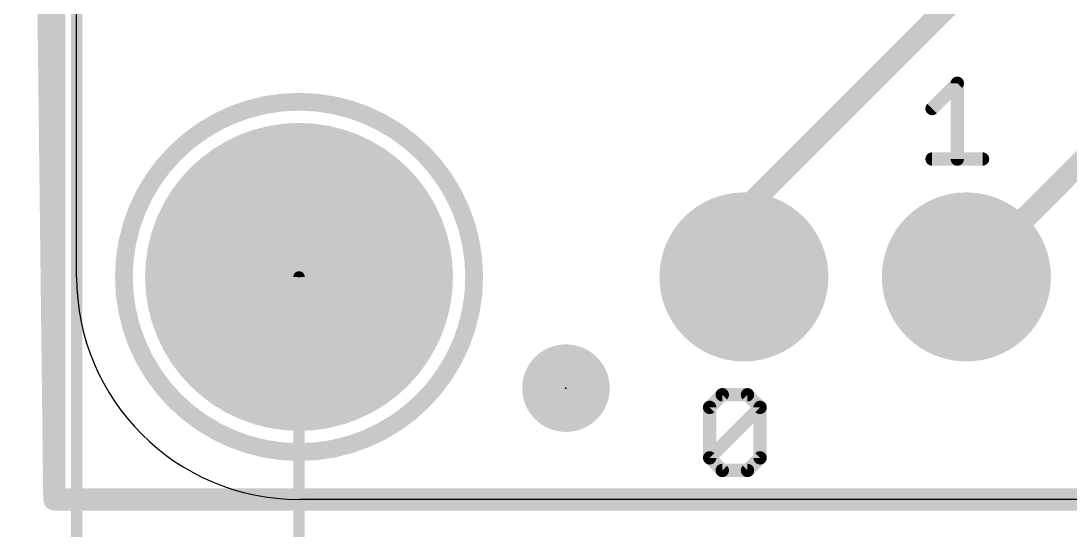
# Model space of a CAD drawing. Extents: x -5.3 to 38.6, y -12.7 to 40.8.
# Drawn here: x -0.64 to 11.34, y -0.35 to 5.46 of the extents above; entities that cross this region are included whole.
import ezdxf

# ---------------------------------------------------------------- set-up
doc = ezdxf.new("R2010")
doc.units = 0
for name, color, linetype in [('1', 12, 'CONTINUOUS'), ('16', 132, 'CONTINUOUS'), ('17', 110, 'CONTINUOUS'), ('20', 53, 'CONTINUOUS'), ('21', 40, 'CONTINUOUS'), ('23', 53, 'CONTINUOUS'), ('47', 253, 'CONTINUOUS')]:
    doc.layers.add(name, color=color, linetype=linetype)

# ---------------------------------------------------------------- blocks, each defined once
blk = doc.blocks.new('PIE')
at = {"const_width": 0.5}
blk.add_lwpolyline([(0, -0.25, 1), (0, 0.25, 1), (0, -0.25)], format="xyb", dxfattribs=at)
blk = doc.blocks.new('ROUNDP')
at = {"const_width": 0.5}
blk.add_lwpolyline([(0, -0.25, 1), (0, 0.25, 1), (0, -0.25)], format="xyb", dxfattribs=at)

msp = doc.modelspace()

# ---------------------------------------------------------------- linework, layer by layer
at = {"layer": '1', "const_width": 0.254}
for points in [[(-0.254, 0), (-0.508, 21.59)], [(30.48, 0), (-0.254, 0)]]:
    msp.add_lwpolyline(points, dxfattribs=at)
at = {"layer": '1', "const_width": 0.127}
for points in [[(-0.254, 0.0635, 1), (-0.254, -0.0635)], [(-0.3175, -0.0007, 1), (-0.1905, 0.0007)]]:
    msp.add_lwpolyline(points, format="xyb", dxfattribs=at)
at = {"layer": '16', "const_width": 0.254}
for points in [[(-0.254, 0), (-0.254, 21.59)], [(7.62, 3.302), (13.716, 9.398)], [(10.16, 2.54), (14.994, 7.374)], [(7.62, 2.54), (7.62, 3.302)], [(30.48, 0), (-0.254, 0)]]:
    msp.add_lwpolyline(points, dxfattribs=at)
at = {"layer": '16', "const_width": 0.127}
for points in [[(7.6835, 3.302, 1), (7.5565, 3.302)], [(7.5751, 3.3469, 1), (7.6649, 3.2571)], [(10.1151, 2.5849, 1), (10.2049, 2.4951)], [(7.5565, 2.54, 1), (7.6835, 2.54)], [(-0.254, 0.0635, 1), (-0.254, -0.0635)], [(-0.3175, 0, 1), (-0.1905, 0)]]:
    msp.add_lwpolyline(points, format="xyb", dxfattribs=at)
at = {"layer": '20'}
for p, q in [((0, 2.54), (0, 19.05)), ((27.94, 0), (2.54, 0))]:
    msp.add_line(p, q, dxfattribs=at)
msp.add_arc((2.54, 2.54), 2.54, 180, 270, dxfattribs=at)
at = {"layer": '21', "const_width": 0.1524}
for points in [[(9.7684, 4.4624), (10.0566, 4.7505)], [(10.0566, 4.7505), (10.0566, 3.8862)], [(9.7684, 3.8862), (10.3447, 3.8862)], [(7.2284, 1.0505), (7.3725, 1.1945)], [(7.3725, 1.1945), (7.6606, 1.1945)], [(7.6606, 1.1945), (7.8047, 1.0505)], [(7.2284, 0.4743), (7.2284, 1.0505)], [(7.2284, 0.4743), (7.8047, 1.0505)], [(7.8047, 1.0505), (7.8047, 0.4743)], [(7.3725, 0.3302), (7.2284, 0.4743)], [(7.8047, 0.4743), (7.6606, 0.3302)], [(7.6606, 0.3302), (7.3725, 0.3302)]]:
    msp.add_lwpolyline(points, dxfattribs=at)
at = {"layer": '21'}
for points, const_width in [([(10.0947, 4.7505, 1), (10.0185, 4.7505)], 0.0762), ([(10.0835, 4.7236, 1), (10.0296, 4.7775)], 0.0762), ([(2.54, 0.54, 1), (2.54, 4.54, 1), (2.54, 0.54)], 0.2032), ([(9.7415, 4.4894, 1), (9.7954, 4.4355)], 0.0762), ([(9.7684, 3.9243, 1), (9.7684, 3.8481)], 0.0762), ([(10.3447, 3.8481, 1), (10.3447, 3.9243)], 0.0762), ([(10.0185, 3.8862, 1), (10.0947, 3.8862)], 0.0762), ([(7.3725, 1.2326, 1), (7.3725, 1.1564)], 0.0762), ([(7.3994, 1.1676, 1), (7.3456, 1.2215)], 0.0762), ([(7.6876, 1.2215, 1), (7.6337, 1.1676)], 0.0762), ([(7.6606, 1.1564, 1), (7.6606, 1.2326)], 0.0762), ([(7.2665, 1.0505, 1), (7.1903, 1.0505)], 0.0762), ([(7.2015, 1.0774, 1), (7.2554, 1.0235)], 0.0762), ([(7.8428, 1.0505, 1), (7.7666, 1.0505)], 0.0762), ([(7.8316, 1.0235, 1), (7.7777, 1.0774)], 0.0762), ([(7.7777, 1.0235, 1), (7.8316, 1.0774)], 0.0762), ([(7.2554, 0.5012, 1), (7.2015, 0.4473)], 0.0762), ([(7.2015, 0.5012, 1), (7.2554, 0.4473)], 0.0762), ([(7.1903, 0.4743, 1), (7.2665, 0.4743)], 0.0762), ([(7.7666, 0.4743, 1), (7.8428, 0.4743)], 0.0762), ([(7.8316, 0.4473, 1), (7.7777, 0.5012)], 0.0762), ([(7.3725, 0.3683, 1), (7.3725, 0.2921)], 0.0762), ([(7.3456, 0.3033, 1), (7.3994, 0.3571)], 0.0762), ([(7.6337, 0.3571, 1), (7.6876, 0.3033)], 0.0762), ([(7.6606, 0.2921, 1), (7.6606, 0.3683)], 0.0762)]:
    msp.add_lwpolyline(points, format="xyb", dxfattribs=dict(at, const_width=const_width))
at = {"layer": '23'}
for p in [(2.54, 2.54), (5.588, 1.27)]:
    msp.add_point(p, dxfattribs=at)
at = {"layer": '47', "const_width": 0.13}
for points in [[(0, 12.192), (0, -12.618)], [(2.54, 2.54), (2.54, -7.03)]]:
    msp.add_lwpolyline(points, dxfattribs=at)
at = {"layer": '47', "const_width": 0.065}
msp.add_lwpolyline([(2.5725, 2.54, 1), (2.5075, 2.54)], format="xyb", dxfattribs=at)

# ---------------------------------------------------------------- block references
at = {"layer": '1'}
msp.add_blockref('PIE', (5.588, 1.27), dxfattribs=at)
at = {"layer": '17'}
for p, xscale, yscale, rotation in [((2.54, 2.54), 3.516, 3.516, 180), ((2.54, 2.54), 3.516, 3.516, 180), ((7.62, 2.54), 1.9304, 1.9304, 270), ((7.62, 2.54), 1.9304, 1.9304, 270), ((10.16, 2.54), 1.9304, 1.9304, 270), ((10.16, 2.54), 1.9304, 1.9304, 270)]:
    msp.add_blockref('ROUNDP', p, dxfattribs=dict(at, xscale=xscale, yscale=yscale, rotation=rotation))

doc.saveas('drawing.dxf')
